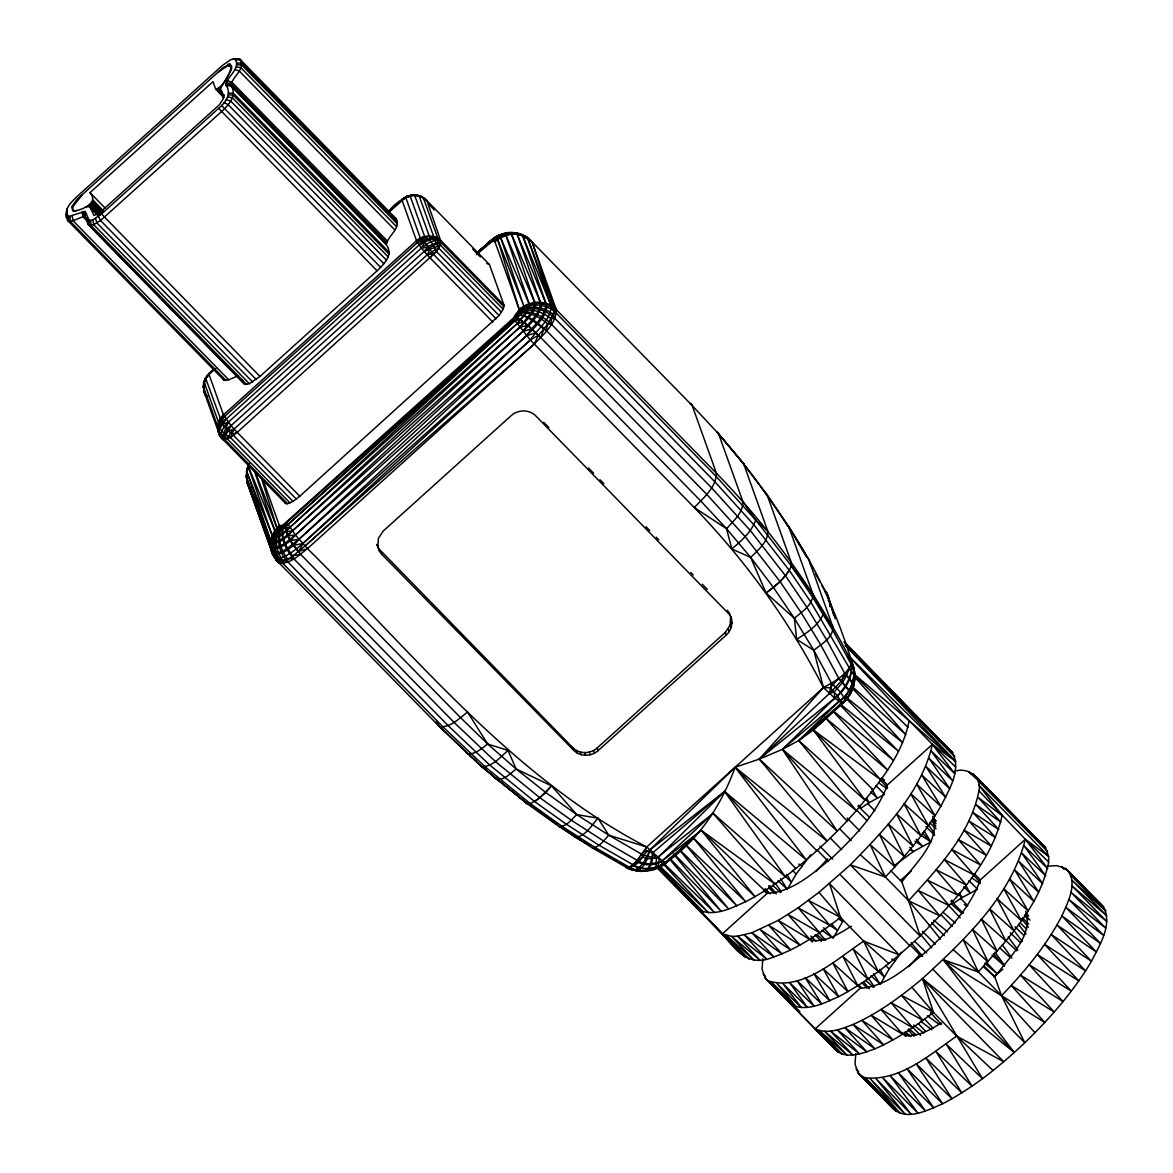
<?xml version="1.0" encoding="UTF-8"?>
<svg xmlns="http://www.w3.org/2000/svg" width="1173" height="1173" viewBox="0 0 1173 1173"><rect width="100%" height="100%" fill="white"/><g stroke="black" fill="none" stroke-linecap="round" stroke-linejoin="round"><path stroke-width="1.5" d="M248.808 463.438L246.594 470.974L247.342 483.115L271.945 551.97L275.934 559.697L439.523 726.732L481.722 766.702L527.058 803.608L559.169 826.554L592.204 847.771L626.895 867.683C636.162 867.947 641.587 857.947 646.704 851.598L649.769 850.029L735.09 767.289L759.327 759.092L782.42 749.356L834.736 698.184C844.956 688.668 853.372 675.868 851.29 661.205C816.159 592.204 770.47 528.7 716.439 473.262L556.369 309.775C543.099 296.183 521.179 302.399 513.598 317.883L282.414 525.548L279.379 525.548L263.016 479.845M87.931 219.424L84.06 216.257L73.034 220.729L68.489 221.374L68.547 216.492C62.726 209.483 71.802 201.961 76.362 197.167L222.43 65.424L231.096 59.471L237.635 58.65L239.541 58.797L396.269 218.896C401.093 228.823 387.486 235.656 386.386 244.79C393.747 254.746 383.85 264.292 377.061 270.802L259.951 376.43L249.365 383.703L244.776 384.363L88.048 224.263L85.38 216.829L84.984 211.448L68.547 216.492M84.925 216.331L84.984 211.448M85.629 212.137L89.119 220.465L89.075 225.348L93.664 224.688L100.526 220.509L221.36 111.787C228.75 105.071 237.855 95.174 230.656 84.896C232.928 76.45 246.667 67.961 239.541 58.797L233.28 58.811M486.751 263.441L489.464 264.57L503.906 304.936L503.144 309.217L499.082 315.508L299.775 496.238L293.001 501.384L287.532 503.701L224.967 439.802L225.949 434.846L231.052 425.594L424.113 251.462L433.585 245.304L441.415 242.855L426.899 200.686C415.433 187.431 396.21 201.404 388.38 211.639M246.638 470.784L247.342 483.115L271.945 551.97L275.934 559.697L279.453 563.26C290.537 564.081 299.32 554.858 307.473 548.597L534.214 344.1C543.319 334.466 556.061 324.027 556.369 309.775L547.336 305.112L541.823 303.616L534.653 302.326L530.387 304.056L526.53 313.044L516.985 323.733L292.282 531.046C287.884 536.222 277.869 546.31 270.963 541.149L246.506 477.734L246.829 469.713L246.506 477.734L270.831 546.633C271.579 570.459 294.643 550.445 302.751 543.583L530.328 339.994C537.425 329.041 551.207 319.848 551.046 305.669L527.835 238.574L525.46 236.242L523.041 235.626L525.768 237.459L524.228 237.562M851.481 664.871L832.947 630.619L812.933 597.673L791.232 565.738L755.691 519.991L716.556 476.868L556.486 313.382L551.046 305.669L547.336 305.112L545.914 303.411L541.823 303.616L540.372 302.267L523.774 305.948L519.712 312.883L514.141 319.115L286.857 522.396L295.391 535.035L307.473 548.597C414.23 654.211 511.047 776.306 646.719 846.979L662.276 860.85L661.807 865.982L666.66 862.243C699.489 838.842 721.6 804.795 735.09 767.289L827.141 841.129L837.229 831.188L782.42 749.356L798.754 740.515L813.329 729.987L841.95 703.052L837.493 695.97L830.323 687.745L823.446 687.583C789.546 621.602 745.867 560.885 694.284 507.572C703.389 497.939 716.131 487.513 716.439 473.262L692.202 405.535L690.311 403.527L718.668 433.981L743.609 463.672L766.981 494.537L788.711 526.516L808.754 559.521L832.991 627.247C832.771 638.024 821.276 644.241 813.798 650.297L823.446 687.583L834.736 698.184L841.95 703.052L843.372 702.847C854.501 692.422 858.299 675.003 851.29 661.205C853.724 675.56 846.276 689.856 834.736 698.184L759.327 759.092L827.141 841.129C802.493 864.369 775.866 886.011 745.691 901.7C731.556 907.961 714.592 917.037 699.123 910.072L657.408 867.829M846.95 696.923L844.897 699.695L849.926 694.665C855.894 684.563 856.261 671.777 851.29 661.205C857.683 675.399 851.173 692.613 839.003 701.469L782.42 749.356L846.979 821.012L837.229 831.188L759.327 759.092L823.446 687.583C833.9 681.821 845.718 675.707 851.217 664.534C854.56 667.144 853.475 671.44 854.047 675.076C853.314 685.369 848.094 696.278 839.003 701.469L798.754 740.515L856.29 810.69L846.979 821.012M67.242 208.574L66.318 217.049L68.489 221.374M491.736 239.776L476.355 253.221L492.191 239.629L476.546 254.541L491.868 241.579L491.912 240.245C497.88 234.761 510.299 229.248 517.352 234.703L545.914 303.411C546.075 316.754 533.055 325.332 526.486 335.713L302.751 543.583C299.526 553.26 286.095 563.524 275.934 559.697M547.336 305.112C545.474 317.751 535.02 327.062 526.486 335.713L298.939 539.287C291.491 544.477 281.931 555.797 272.077 551.75C270.113 543.671 271.388 534.433 276.96 528.041L261.52 478.379M66.318 217.049L66.553 212.372M67.711 215.612L67.477 220.289L224.19 380.389L228.735 379.759L238.559 375.639M88.283 219.571L88.048 224.263L244.776 384.363M823.446 687.583L646.719 846.979L637.13 860.249L638.068 862.243C645.605 866.158 655.091 865.469 662.188 860.923L713.125 813.388L774.913 884.105L701.249 830.264L662.276 860.85C654.255 863.871 644.695 865.527 637.13 860.249L603.684 841.012L571.295 820.22L539.829 797.728L495.373 761.541L454.01 722.377L293.939 558.891C285.875 550.108 278.91 536.75 283.719 524.815C280.186 535.738 285.948 547.292 292.634 555.767L300.611 554.316C293.983 545.225 285.112 535.709 285.244 523.745C284.746 535.621 293.177 545.87 300.611 554.316L460.681 717.788L487.733 744.063L516.149 769.004L545.606 792.361L576.749 814.619L608.787 835.205L643.933 855.498L656.411 858.196L713.125 813.388L785.25 876.686L724.591 791.467L649.769 850.029C645.927 859.193 637.907 877.272 625.561 866.788C634.285 871.774 644.901 872.404 654.49 869.457L655.971 867.096L656.411 858.196L649.769 850.029C647.98 857.551 644.344 869.97 635.121 870.601L633.713 869.692M66.245 215.099L66.494 210.773M530.387 304.056L529.038 303.587L524.991 305.962L522.117 312.678L514.991 320.654L289.746 527.513C285.127 530.709 279.218 537.733 273.104 535.225L274.907 530.797L279.511 525.797M536.09 303.25C534.697 313.235 526.252 320.522 519.639 327.384L295.391 535.035C288.69 539.712 280.068 549.917 271.198 546.266L270.963 541.149L246.594 470.974M541.823 303.616C540.137 315.097 530.636 323.572 522.865 331.431L298.939 539.287C294.452 546.163 272.371 563.905 270.831 546.633L247.342 483.115L247.18 480.05L274.218 556.926L279.453 563.26L279.247 561.075C271.608 550.958 272.077 535.753 280.347 526.149C269.834 535.343 269.643 553.421 279.453 563.26C268.866 553.685 269.834 535.709 279.731 525.988L277.151 528.378L254.629 470.52M247.342 483.115L247.224 479.83M203.574 388.116C201.844 379.583 210.143 373.395 215.803 368.366M203.677 382.354L203.823 391.327L206.932 397.134M851.495 671.704L810.866 602.116L789.253 570.313L753.858 524.771L714.9 481.824L554.829 318.338C545.738 309.129 530.914 305.303 518.95 310.992C529.272 301.402 546.97 303.675 556.486 313.382L553.069 314.291C543.7 306.74 529.448 304.364 518.95 310.992M854.399 679.49L853.328 686.586L849.34 694.739L850.22 693.404L849.149 691.088L838.798 678.361L820.88 645.121L801.262 612.805L779.986 581.5L745.148 536.662L706.791 494.39L546.721 330.903C538.422 323.352 528.451 314.511 516.589 314.76C528.583 315.156 537.337 324.804 546.721 330.903C545.768 322.164 555.518 316.343 553.861 307.546L532.131 242.063C523.246 230.67 503.921 231.345 494.889 241.579L519.14 309.305L524.991 305.962M762.817 958.766L762.083 969.279L765.192 977.959L834.912 1049.161C845.513 1060.26 862.756 1053.266 874.911 1048.809C896.128 1039.689 915.277 1026.492 933.444 1012.372L922.491 978.59C964.529 939.749 1010.935 896.729 1025.334 839.325L978.942 790.851C982.05 776.673 967.358 766.981 954.646 771.248M855.762 1053.706L855.044 1064.219L858.152 1072.899L893.034 1108.529C907.022 1121.535 927.975 1109.951 942.579 1103.764C973.062 1088.06 999.924 1066.198 1024.777 1042.768C1050.011 1018.296 1073.471 991.581 1091.476 961.274C1099.468 945.203 1112.752 925.116 1103.602 907.008L1065.714 868.519L1056.756 865.615L1047.606 866.187M912.242 711.982L844.047 641.807L952.579 752.773C961.596 770.617 948.649 790.455 940.805 806.32C925.6 832.244 906.186 855.44 885.336 876.993L850.366 864.853L818.989 892.33L798.139 907.829L778.271 920.394L751.908 932.74L737.597 936.171L731.629 936.391L722.363 933.811L659.226 867.507M978.942 790.851C970.306 834.59 937.55 868.753 908.576 900.717L920.087 936.054C895.454 959.294 868.826 980.951 838.651 996.625C824.516 1002.886 807.552 1011.962 792.083 1005.012L765.192 977.959L837.962 1052.093M1048.662 862.052C1040.026 905.791 1007.27 939.954 978.297 971.933L943.327 959.793L1014.322 1052.474L922.491 978.59C901.187 996.39 878.548 1013.135 853.079 1024.484C841.393 1028.97 827.493 1034.718 815.323 1028.75L860.308 988.165C886.48 987.006 907.184 966.963 926.538 951.376C948.136 930.878 969.851 908.327 980.335 879.911L1025.334 839.325L1048.647 856.393L1048.662 862.052L1025.334 839.325L1047.665 868.519L1024.161 845.938L1045.656 875.762L1021.976 853.284L1042.636 883.68L1018.809 861.305L1038.662 892.198L1014.689 869.926L1033.765 901.26L1009.63 879.061L1027.973 910.761L1003.707 888.635L1021.36 920.629L996.962 898.547L1013.985 930.746L989.455 908.694L1005.906 941.039L981.273 919.002L997.211 951.391L972.49 929.368L987.974 961.728L963.165 939.676L978.297 971.933L1001.537 995.657L1034.967 1032.724M845.484 699.914L850.498 692.906L853.592 685.428L852.624 683.331L844.751 673.419L826.672 639.886L806.877 607.277L785.426 575.694L750.265 530.46L711.556 487.792L551.486 324.32L547.732 323.909L543.715 329.217L540.826 337.648L527.674 325.097L515.284 316.241L527.557 325.229L540.826 337.648L700.897 501.135L726.542 528.686L750.705 557.439L773.344 587.35L794.385 618.318L813.798 650.297L831.525 683.199L829.428 693.463L759.327 759.092M248.002 466.209L247.591 467.763L249.526 463.335M526.281 236.975L515.68 233.735L504.478 235.289L494.757 241.33L491.868 241.579C493.481 239.307 497.865 234.365 500.622 237.62L523.774 305.948L497.631 239.424L494.009 239.145L490.549 242.327C493.173 238.016 501.37 231.492 505.974 235.494L529.038 303.587L528.568 307.414L525.533 312.898L516.985 323.733L289.746 527.513C286.168 531.75 277.986 539.991 272.356 535.797L246.917 472.25L248.485 464.904L246.799 469.889M246.506 477.734L246.403 474.757M854.853 676.836L853.431 686.205L849.619 694.24M782.42 749.356L856.29 810.69C878.269 783.96 902.448 755.603 909.134 720.662L848.783 656.279M1026.331 828.387L1045.539 847.712L975.819 776.511L1045.539 847.712L1048.647 856.393L978.927 785.177L1002.094 815.587C991.038 864.12 953.634 901.45 920.087 936.054L850.366 864.853C883.914 830.249 921.318 792.919 932.374 744.386L909.134 720.662L853.006 673.17M416.928 195.055L423.394 198.002L437.852 238.324L441.415 242.855L436.532 251.608L237.21 432.338L230.436 437.485L223.193 439.67C215.817 433.424 216.213 421.092 223.471 414.875L416.532 240.729C423.365 234.541 434.772 234.395 441.356 241.052L503.906 304.936M379.422 551.061L378.468 548.392L572.761 747.656C579.227 754.21 590.459 754.063 597.189 747.963L725.31 632.408L730.163 625.033L730.603 616.455C733.477 622.775 731.278 630.473 726.278 635.062L598.142 750.632C591.412 756.732 580.18 756.878 573.714 750.324L381.987 554.521L379.422 551.061L376.944 544.375L377.897 547.043L378.336 538.466L383.175 531.09L511.311 415.535C518.041 409.436 529.272 409.289 535.738 415.843L730.031 615.107L727.363 610.136M853.24 684.592L854.281 679.504M248.002 466.062L272.356 535.797L270.963 541.149L275.127 531.237L279.379 525.548M853.592 685.428L849.736 678.756L844.751 673.419L841.29 681.088L829.428 693.463L834.179 691.997L842.581 682.539L846.627 675.531L848.988 668.698L851.143 671.264M491.912 240.245L489.024 243.398C492.572 236.579 501.589 234.233 508.671 233.09M764.796 890.776L701.249 830.264L664.695 863.915L672.672 856.085M701.249 830.264L755.031 896.671L693.463 838.065L665.238 862.448C655.868 869.046 642.775 870.835 632.76 864.618L599.007 845.22L566.339 824.238L534.58 801.54L489.728 765.045L447.998 725.515L287.928 562.028C278.793 552.718 275.758 537.952 281.256 526.003C271.813 536.325 273.456 553.773 282.986 563.524L443.057 726.996L485.079 766.79L530.225 803.549L562.204 826.393L595.092 847.522L629.08 867.052C643.977 877.023 653.42 868.797 652.701 852.844L724.591 791.467L806.306 859.912L735.09 767.289L816.789 850.733M246.917 472.25L248.471 465.051M293.001 501.384L230.436 437.485L234.087 429.039L427.148 254.908L435.652 249.394L438.907 248.324L501.472 312.209M214.351 368.601L208.911 373.513L209.014 374.495L223.471 414.875L231.052 425.594L224.615 433.79L223.193 439.67L222.635 435.945L228.295 422.236L421.356 248.104C426.767 243.955 434.171 238.119 441.356 241.052M289.995 502.953L227.43 439.054L220.612 433.805L218.119 428.995L218.603 424.025L224.366 416.679L417.441 242.547L421.825 239.204L429.201 235.964L434.934 240.494L438.907 248.324M227.43 439.054L230.48 432.91L234.087 429.039L231.052 425.594L226.096 428.966L222.547 424.435L205.466 377.809L203.603 382.897L205.055 384.407M89.119 220.465L92.887 219.923L101.538 213.97L218.647 108.341C225.773 102.462 232.107 93.473 225.759 84.471C227.679 75.82 241.477 68.093 234.849 58.929M414.582 195.422L412.764 194.791L406.518 196.463L388.483 212.636M918.356 718.228L952.579 752.773L845.366 645.355L955.687 761.453L932.374 744.386L887.389 784.972C876.891 813.388 855.176 835.953 833.578 856.437C814.223 872.038 793.52 892.067 767.362 893.225L722.363 933.811C737.172 952.227 749.547 967.476 773.857 956.904C798.417 948.297 820.03 933.195 840.498 917.433L829.546 883.65L899.251 954.851L863.739 941.171L840.498 917.433L818.989 892.33M854.912 677.525L854.091 669.255C838.754 617.76 817.464 568.494 786.672 524.331C765.456 492.015 742.392 460.886 716.732 431.928L718.668 433.981L742.92 501.692L755.691 519.991C751.526 532.117 741.321 540.885 731.82 548.949L750.705 557.439L766.086 593.054L794.385 618.318L796.643 639.314L813.798 650.297M248.573 466.957L274.907 530.797C279.13 533.92 285.244 527.747 287.913 524.58L514.991 320.654L516.443 316.871L513.598 317.883L514.991 320.654L530.328 339.994L694.284 507.572L726.542 528.686L731.82 548.949M203.779 383.278L205.715 377.838L212.342 370.961M204.043 383.586L206.067 378.424M656.411 858.196L647.1 858.768L642.628 857.17L641.895 854.223L645.238 850.689L646.719 846.979L608.787 835.205L597.951 818.153L576.749 814.619L551.515 785.807L516.149 769.004L508.012 750.412L487.733 744.063L467.543 712.084C459.391 718.331 450.608 727.568 439.523 726.732L436.415 721.336M764.972 492.396L766.981 494.537L791.232 562.263L791.408 565.972C786.291 577.571 775.764 585.43 766.086 593.054L780.162 581.749L789.429 570.562M543.715 329.217L538.422 335.229L534.214 344.1L298.69 551.515L307.473 548.597M786.672 524.331L788.711 526.516L812.962 594.242L823.27 614.212C818.197 625.737 806.848 632.775 796.643 639.314M277.62 528.73L282.678 527.22L282.414 525.548C276.667 536.222 280.318 549.609 287.429 558.7L287.928 562.028L282.854 560.503C275.406 550.811 273.998 536.208 281.256 526.003M503.144 309.217L440.579 245.333L429.992 249.16L427.148 254.908L492.836 322.106M692.202 405.535L530.24 240.054C520.46 229.996 502.059 229.937 493.012 241.125L494.009 239.145M833.842 937.051L842.757 921.348L840.117 916.568M223.193 439.67C214.527 433.204 219.439 423.585 224.366 416.679L220.509 419.172L218.53 422.353C218.53 429.377 224.571 434.684 230.436 437.485M788.153 887.917L796.13 874.09L810.66 854.868M871.026 975.701L880.337 984.323L889.09 969.03L901.524 952.256M430.271 258.207L432.778 253.603L436.532 251.608L499.082 315.508M282.678 527.22L285.142 525.504L286.857 522.396M416.107 195.129L419.26 196.228L433.702 236.594L437.852 238.324L433.042 238.442L424.685 242.122L421.356 248.104L427.148 254.908L432.778 253.603L496.135 318.88M278.851 528.832L280.347 526.149M849.926 694.665L850.498 692.906L849.149 690.135L838.798 678.361L830.323 687.745M661.953 865.894C652.437 873.724 661.983 861.73 658.009 857.58L724.591 791.467L795.749 868.592M841.598 680.633L848.988 668.698M440.579 245.333L434.919 237.386L428.556 238.911L419.084 245.054L226.022 419.201C223.544 424.054 217.225 429.142 219.644 435.154L203.633 390.697L204.087 381.987L218.53 422.353M280.582 528.305L282.414 525.548M220.509 419.172L223.471 414.875M845.425 699.826L843.372 702.847L813.329 729.987L865.087 800.338L798.754 740.515L845.425 699.826L840.455 692.085L831.525 683.199M491.868 241.579L495.211 237.606L498.73 235.48M490.182 242.298L491.956 239.805L476.956 252.825M271.535 540.68C279.159 543.803 286.535 535.064 292.282 531.046L519.639 327.384L530.284 313.953L534.082 307.121L534.653 302.326L511.633 234.497L510.255 233.016L506.575 233.002M271.198 546.266C276.916 553.172 291.095 540.914 295.391 535.035L522.865 331.431C528.73 322.018 540.504 314.32 540.372 302.267L517.352 234.703L521.179 234.776L532.131 242.063L556.369 309.775M515.753 233.002L504.845 234.277L493.921 240.993L495.724 238.632M597.951 818.153C591.661 825.264 585.796 836.173 575.474 837.317L560.225 826.628M436.532 251.608L431.165 241.726L424.626 236.477L420.872 238.471L417.441 242.547L421.356 248.104C428.556 248.133 434.113 241.521 441.415 242.855L503.965 306.74M493.012 241.125L500.534 234.82L506.135 233.163M930.189 926.127L908.576 900.717L901.876 881.993C914.632 863.944 941.391 840.616 932.711 816.393M412.764 194.791L405.843 197.738L420.301 238.104L428.233 246.653L424.113 251.462L429.992 249.16L432.778 253.603M433.702 236.594L423.116 240.421L419.084 245.054L424.685 242.122M608.787 835.205C604.08 840 599.594 847.449 592.204 847.771M815.822 871.7L827.595 858.841M908.782 966.64L920.541 953.781M873.269 790.03L813.329 729.987L817.962 724.929M1068.779 871.451L1105.699 910.922L1071.873 880.117L1106.74 915.776L1071.902 885.776L1106.755 921.509L1070.905 892.257L1105.714 928.078L1068.896 899.486L1103.646 935.409L1065.876 907.403L1100.553 943.429L1061.902 915.937L1096.491 952.08L1057.005 924.998L1091.476 961.274L1051.213 934.5L1085.553 970.892L1044.6 944.353L1078.808 980.892L1037.225 954.485L1071.286 991.126L1029.146 964.763L1063.046 1001.537L1020.451 975.13L1054.19 1012.006L1011.214 985.452L1044.806 1022.431L943.327 959.793L1024.777 1042.768L1001.537 995.657C1024.674 971.611 1046.389 945.643 1061.902 915.937C1067.958 902.066 1079.116 881.378 1065.714 868.519L1103.602 907.008L1081.11 885.322M726.542 528.686C733.316 521.003 743.169 512.806 742.92 501.692M576.749 814.619C571.706 819.311 566.72 826.54 559.169 826.554M493.921 240.993L498.892 236.55L503.657 234.057L507.66 232.928L511.633 234.497L540.372 302.267M205.715 377.838L209.014 374.495M496.956 238.72L494.537 241.139C501.223 234.277 514.903 229.468 522.821 236.096L551.046 305.669M625.561 866.788L637.716 870.586L646.47 871.04L650.355 864.824L652.701 852.844L645.238 850.689M82.242 194.835L73.151 206.184L72.477 209.967L74.837 210.964L77.007 210.319M508.012 750.412C500.475 757.01 492.587 766.878 481.722 766.702L437.632 724.723M750.705 557.439C757.699 550.152 767.992 542.425 767.86 531.384L743.609 463.672L718.668 433.981M487.411 244.746L487.206 243.427L490.153 240.846M305.112 546.149L530.328 339.994L538.422 335.229M514.141 319.115L287.913 524.58L285.142 525.504M85.189 207.064L89.735 206.433L93.884 215.451L99.089 213.251L219.512 104.632L223.369 98.649L220.612 88.4L231.345 69.779L231.711 67.682L230.099 63.943L223.193 67.55L77.125 199.293L71.641 206.859L73.298 211.477C80.658 209.908 99.602 204.146 89.998 192.636L213.002 81.685L215.656 89.104L223.31 96.919M389.099 211.536L391.811 209.087M394.524 206.624L402.691 199.278L402.075 200.363L416.532 240.729L417.441 242.547L423.116 240.421M900.981 879.999L911.465 870.821M993.59 976.918L1002.856 969.294M516.149 769.004C510.475 773.432 504.522 780.089 496.707 779.517L489.552 772.919M218.163 72.227L226.77 66.318L230.509 65.776L231.345 66.641C229.336 75.013 224.16 85.673 215.891 89.353M402.075 200.363L406.078 197.123M794.385 618.318C801.731 611.851 812.845 605.107 812.962 594.242L791.408 565.972M494.889 241.579L497.631 239.424L519.14 309.305M836.276 708.419L845.513 700.472L841.95 703.052M893.987 865.879L913.312 851.627L930.863 841.877L924.163 830.983M487.733 744.063C481.736 748.33 475.344 754.664 467.411 753.814L465.564 751.849M888.709 963.532L863.739 941.171C837.053 958.576 802.64 991.64 768.242 980.892M272.356 535.797L273.104 535.225M519.199 309.657L521.97 307.634L519.199 310.068L521.912 308.396M534.829 801.716L545.841 792.537L551.515 785.807L539.829 797.728L530.475 803.725L527.307 803.784L519.976 797.479M664.197 863.225L666.66 862.243L665.238 862.448C656.513 869.472 643.669 871.07 633.655 865.909L632.76 864.618L637.13 860.249L642.628 857.17M403.82 198.472L407.236 196.067L409.406 196.712M221.418 422.339L226.022 419.201C219.952 423.776 215.465 432.866 222.254 438.673L285.757 503.569L287.532 503.701M518.407 312.121C529.272 307.062 542.19 311.519 550.973 318.719L551.486 324.32C542.952 315.698 530.621 310.185 518.407 312.121L521.325 310.127M492.88 238.925L496.179 236.887M851.437 926.186C839.472 933.268 825.909 942.989 811.291 940.028M487.206 243.427L489.449 241.946M690.545 839.971L693.463 838.065L745.691 901.7L684.724 843.783L736.879 905.82L679.724 849.736M403.952 198.457L407.749 196.023M407.236 196.067L401.972 199.381L406.518 196.463L413.292 194.85M941.596 1022.988C930.35 1029.205 917.726 1037.929 904.251 1034.967M654.49 869.457L657.305 868.372M404.069 198.486L408.204 196.111M416.532 240.729L420.872 238.471M520.167 312.209L517.601 313.426C528.598 310.742 539.536 317.121 547.732 323.909M497.44 239.072L510.02 233.911M498.906 235.406L499.771 235.011M638.068 862.243L629.08 867.052L626.338 867.375M494.947 237.532L498.144 236.697M226.096 428.966L232.415 434.318L237.21 432.338L299.775 496.238M222.547 424.435L228.295 422.236L224.131 426.693L220.612 433.805L220.583 436.019L224.967 439.802M652.217 869.56L655.15 868.445M228.295 431.078L234.087 429.039L237.21 432.338M249.38 488.173L250.993 487.66M526.486 335.713L535.914 332.809M522.865 331.431L531.706 328.88M519.639 327.384L527.557 325.229M516.985 323.733L523.671 321.988M514.991 320.654L520.226 319.349M633.655 865.909L629.08 867.052L629.754 867.756M500.534 234.82L504.478 235.289M514.815 234.013L521.545 234.453M631.294 869.09L632.921 868.753M650.546 869.897L643.757 871.216M293.719 545.24L302.751 543.583M290.64 540.518L298.939 539.287M288.162 535.841L295.391 535.035M550.973 318.719L554.829 318.338L553.069 314.291M286.359 531.457L292.282 531.046M499.625 236.213L498.848 236.272L503.085 234.043L508.583 234.028M411.005 195.363L420.843 196.287L425.96 199.674L489.464 264.57M481.722 766.702L527.058 803.608L530.225 803.549M285.347 527.557L289.746 527.513M235.685 59.823L240.568 59.882M236.843 63.063L241.726 63.122L397.427 222.137M225.803 85.717L230.685 85.776L386.386 244.79M228.456 93.151L233.354 93.21L389.055 252.224M287.429 558.7L293.939 558.891L292.634 555.767M412.075 194.865L417.544 195.129L420.095 196.844M635.429 869.823L640.575 870.175M424.186 199.542L425.96 199.674L420.169 196.199M236.902 64.647L241.799 65.058L397.5 224.072M225.759 84.471L230.656 84.896L386.357 243.911M228.515 94.749L233.412 95.16L389.113 254.174M511.648 232.679L512.762 232.767M512.924 232.591L515.68 233.735M236.169 66.817L240.905 67.726L396.606 226.741M226.316 82.784L231.066 83.679L386.767 242.694M227.782 96.934L232.503 97.843L388.204 256.858M514.082 233.046L519.228 233.867L518.129 233.5M234.717 69.456L239.131 70.937L394.832 229.952M227.459 80.732L231.873 82.227L387.574 241.242M226.301 99.588L230.7 101.083L386.401 260.098M487.851 243.016L489.288 243.529M419.26 196.228L424.861 198.589L426.899 200.686L423.394 197.958M207.738 396.503L205.187 394.773L203.633 390.697L205.187 394.773M946.846 748.55L949.529 749.84M1039.806 843.475L1042.489 844.78M519.947 233.852L521.179 234.776M524.961 235.993L528.231 238.09M840.498 917.433L808.49 900.409L830.015 925.424L798.139 907.829L819.692 932.726L788.036 914.515L812.112 941.963M993.062 1070.509L956.684 1036.111L933.444 1012.372L901.45 995.349L922.975 1020.349L891.099 1002.768L912.653 1027.665L880.996 1009.454L902.594 1034.219L871.231 1015.334L892.888 1039.967L861.891 1020.363L883.636 1044.835L853.079 1024.484L874.911 1048.809L844.868 1027.68L866.818 1051.844L837.331 1029.894L859.398 1053.897L830.557 1031.111L852.742 1054.952L824.59 1031.331L846.921 1054.996L819.487 1030.539L841.979 1054.043L815.323 1028.75L834.912 1049.161L832.845 1045.275M665.238 862.448L662.276 860.85L662.628 863.915M798.725 864.076L801.936 865.821M891.685 959.015L894.896 960.76M224.19 102.506L228.119 104.646L383.82 263.661M838.05 918.738L842.757 921.348L839.062 917.623M575.474 837.317L590.532 845.938L586.016 843.035M595.195 848.607L598.303 850.396M601.412 852.185L610.722 857.536M613.831 859.325L616.939 861.114M620.048 862.888L624.71 865.571M828.197 600.253L829.839 601.544L835.235 618.714M809.634 939.28L778.271 920.394L799.942 945.027L768.931 925.424L790.69 949.91L760.119 929.559L781.966 953.884L751.908 932.74L773.857 956.904L744.371 934.954L766.438 958.957L737.597 936.171L759.796 960.013L731.629 936.391L753.96 960.057L726.542 935.599L749.019 959.103L722.363 933.811L745.002 957.153M827.581 597.731L828.798 598.479L833.798 615.385M825.264 591.793L827.053 593.479L828.798 598.479L830 606.441M964.206 904.398L967.212 906.318M828.417 924.515L837.302 930.218L831.305 923.767M560.459 826.628L566.471 830.484M569.477 832.419L575.488 836.276M580.005 839.179L583.01 841.1M232.415 434.318L296.329 499.097M914.911 841.188L922.418 846.114L916.289 839.34M279.247 561.075L282.986 563.524L282.854 560.503M920.189 834.824L930.863 841.877L922.374 833.094M910.38 849.663L913.312 851.627L909.823 847.419M878.416 782.684L887.052 788.696M971.376 877.624L979.998 883.636M557.454 824.692L525.548 801.892L527.058 803.608M274.145 556.867L251.154 490.988L253.089 496.12M821.906 930.174L831.745 937.388M813.329 729.987L880.762 779.869L824.912 717.333L887.506 769.957L833.109 711.395M927.579 1015.759L939.074 1024.381M1002.094 815.587L977.945 797.317L1000.921 822.2L975.936 804.561L998.751 829.546L972.93 812.464L995.569 837.566L968.957 820.997L991.449 846.188L964.045 830.059L986.39 855.337L958.268 839.56L980.467 864.897L951.64 849.413L973.722 874.809L944.265 859.545L966.215 884.97L936.186 869.823L958.033 895.278L927.491 880.19L949.25 905.629L918.268 890.512L939.94 915.952L908.576 900.717L885.336 876.993L860.469 854.926M920.512 1021.096L931.802 1029.777M881.612 777.875L884.471 780.118M494.889 777.596L517.19 795.265M857.932 806.056L869.31 817.038M950.892 900.996L963.488 913.224M913.708 1025.07L923.738 1033.061M845.821 696.967L902.624 742.641L852.053 687.847M841.305 704.914L898.489 751.263L846.481 698.8M833.431 711.029L893.43 760.397L839.487 704.313M816.951 934.69L823.666 940.218M908.943 1028.897L915.922 1034.689M221.58 105.497L380.639 267.312M933.679 920.175L947.491 931.831M984.777 963.297L997.211 973.795L985.965 961.948M865.102 799.165L869.134 802.684L884.589 794.312L875.952 785.602M958.062 894.105L962.095 897.624L977.534 889.251L968.913 880.542M905.483 1031.771L910.908 1036.521M909.134 720.662L955.687 761.453L848.988 656.191M943.077 912.242L955.321 922.975M992.065 955.145L1004.323 965.863M469.567 755.368L476.223 761.218M481.56 765.896L485.563 769.4M527.733 237.84L530.24 240.054M821.643 585.048L826.496 592.57L828.798 598.479M984.103 967.402L994.821 976.933L1001.537 995.657M953.429 949.851L978.297 971.933M852.815 687.129L905.791 734.606L854.516 676.792M951.303 903.87L962.095 913.591M772.64 885.351L780.617 892.536M865.601 980.276L873.577 987.475M999.455 947.637L1010.041 957.373M778.066 880.762L787.391 889.398L780.456 878.753M902.022 1032.387L905.967 1036.038M755.691 519.991L767.86 531.384M1005.012 939.793L1016.83 950.863M870.703 791.922L877.125 797.992L871.803 788.886M963.663 886.861L970.086 892.932L965.643 885.336M976.361 778.857L968.751 771.629L971.244 774.239M986.522 788.491L995.408 796.922L972.769 773.579M205.084 392.764L203.735 389.333M1010.232 932.814L1020.642 942.74M660.047 866.392L708.389 912.653L663.244 864.002M914.911 941.655L926.699 952.96M932.168 819.898L936.069 823.681M929.588 822.64L936.025 828.842M1064.292 869.061L1061.697 866.568L1064.19 869.105M873.885 1088.119L858.152 1072.899L896.128 1111.476L865.219 1077.782L861.202 1075.832L893.034 1108.529L891.641 1105.919M879.134 1093.192L884.383 1098.265M853.827 674.724L907.961 727.26M663.903 863.46L714.357 912.433L669.211 858.68M955.702 767.113L932.374 744.386L954.705 773.594L931.201 750.999L952.696 780.822L929.031 758.345L949.69 788.74L925.864 766.365L945.717 797.259L921.729 774.986L940.805 806.32L916.67 784.136L935.028 815.822L910.747 793.696L928.415 825.689L904.002 803.608L921.025 835.806L896.509 813.769L912.946 846.1L888.313 824.062L904.251 856.451L879.53 834.428L895.028 866.788L870.219 844.751L885.336 876.993M1014.953 926.758L1023.985 935.526M784.678 875.615L791.247 882.008L786.907 874.413M877.639 970.555L884.207 976.933L879.867 969.353M872.653 672.73L880.424 680.369M885.615 685.457L895.981 695.633M898.562 698.17L908.884 708.507M925.908 826.598L934.69 835.264M1020.334 922.99L1026.727 929.295M922.389 931.347L935.306 944.133M1022.401 917.77L1028.75 924.104M1023.765 825.807L1018.648 820.66L1022.138 824.575M224.087 95.292L217.679 88.811L224.043 95.321M675.12 855L728.668 909.002L679.475 850M911.45 711.102L952.579 752.773L925.688 725.72L939.676 741.38M222.064 94.383L216.932 89.192L222.034 94.397M1024.894 914.911L1029.938 920.013M89.075 204.982L98.4 215.333M845.322 645.355L954.646 756.658M768.931 887.814L774.033 893.005M765.925 890.263L768.476 892.873M99.661 212.592L90.732 203.486L100.922 213.941M100.174 214.718L89.91 204.278L100.057 214.703M656.396 866.964L741.952 954.221L737.348 947.725M429.289 204.762L434.406 209.982M472.704 249.101L480.358 256.916M977.871 780.397L1047.592 851.598M1070.832 875.322L1105.699 910.922M244.013 65.16L249.116 70.38M258.045 79.5L260.597 82.11M301.446 123.825L306.549 129.03M360.155 183.78L363.982 187.695M229.219 63.885L231.77 66.48M228.002 64.251L230.553 66.846M933.517 818.314L936.054 820.909M218.501 88.239L222.327 92.139M543.729 422.309L548.847 427.529M588.465 467.998L593.582 473.218M599.975 479.742L603.816 483.657M645.986 526.736L649.827 530.651M656.22 537.19L658.771 539.8M690.721 572.424L693.272 575.034M702.231 584.183L707.334 589.403M881.26 778.725L887.389 784.972M974.22 873.665L980.335 879.911M377.061 270.802L218.647 108.341M867.492 803.3L874.823 810.792M960.452 898.239L967.784 905.732M856.862 810.352L867.008 820.719M847.082 817.977L859.765 830.924M890.864 870.747L901.876 881.993M983.824 965.687L994.821 976.933C1007.592 958.884 1034.351 935.555 1025.657 911.333M839.824 828.988L851.231 840.645M931.582 922.696L944.294 935.673M830.264 838.021L841.671 849.677M819.868 846.173L832.537 859.12M817.126 849.985L828.123 861.231M910.072 944.925L921.084 956.171M840.029 874.471L909.749 945.673M932.99 969.397L1014.322 1052.474M89.998 192.636L105.291 208.251M815.088 934.896L821.423 941.362M861.979 982.783L867.052 987.974M810.807 936.083L815.88 941.259M858.973 985.276L861.51 987.871M101.655 213.061L91.465 202.65L101.596 213.134M763.682 889.486L767.362 893.225M856.642 984.411L860.308 988.165M259.951 376.43L101.538 213.97M810.235 938.899L812.772 941.494M903.137 1033.765L905.615 1036.316M256.227 379.524L100.526 220.509L98.488 216.506M252.62 382.002L96.919 222.987L95.541 218.53M249.365 383.703L93.664 224.688L92.887 219.923M87.887 220.172L84.06 216.257L83.767 211.36M87.96 221.829L82.858 216.624L82.081 211.858M246.682 384.509L90.981 225.495L90.688 220.583M228.735 379.759L73.034 220.729L72.257 215.964M226.081 380.536L70.38 221.521L70.087 216.609M659.343 866.876L703.301 911.861M763.124 974.074L765.661 976.669M782.142 993.502L785.954 997.387M794.825 1006.449L799.898 1011.625M856.085 1069.014L858.577 1071.565M904.926 1032.225L908.65 1036.052M681.22 890.234L685.047 894.163M669.695 858.255L721.131 911.216L673.493 854.047M699.123 910.072L741.952 954.221L706.395 917.242M907.873 1029.747L914.075 1036.155M885.439 965.247L889.09 969.03M792.479 870.307L796.13 874.09M667.026 876.304L672.1 881.583M675.912 885.542L687.349 897.433M696.234 906.685L702.583 913.283M911.949 1026.419L920.614 1035.451M940.966 914.603L952.212 926.435M532.131 242.063L527.835 238.574L553.861 307.546M973.004 874.677L980.54 882.653M880.058 779.737L887.594 787.713M918.356 1023.662L925.746 1031.478M395.242 217.811L396.269 218.896M284.804 502.557L285.757 503.569M741.644 461.576L743.609 463.672M763.652 890.292L766.086 892.902M223.178 379.304L224.19 380.389M924.559 1019.029L933.121 1028.208M765.133 888.577L770.104 893.899M947.901 904.588L960.188 917.873M993.384 953.766L1004.44 965.731M824.971 591.207L827.053 593.479L829.839 601.544M930.512 1012.592L941.42 1024.484M1026.272 913.386L1028.662 916.069M933.371 818.505L935.805 821.217M1025.642 828.49L1032.636 836.305M792.083 1005.012L772.259 982.842L796.247 1006.801L777.2 983.795L801.35 1007.592L783.036 983.751L807.317 1007.372L789.678 982.695L814.091 1006.155L797.097 980.643L821.628 1003.941L805.206 977.608L829.839 1000.76L813.915 973.634L838.651 996.625L823.182 968.751L847.991 991.596L832.874 963.018L857.756 985.716L842.932 956.45L867.859 979.03L853.255 949.148L878.21 971.611L863.739 941.171M823.666 927.77L833.153 938.415M768.594 885.908L774.576 892.653M818.519 932.124L825.645 940.306M911.949 987.27L933.444 1012.372M910.996 942.652L922.711 956.406M1024.454 915.453L1027.959 919.588M920.028 933.752L931.685 947.799M1021.551 918.796L1028.428 927.3M931.347 820.645L935.907 826.276M863.665 981.889L869.237 988.766M769.591 885.571L776.277 893.826M929.119 924.998L940.541 939.192M1018.413 924.339L1026.008 934.104M1013.648 930.072L1022.24 941.464M823.27 614.212L832.991 627.247M1008.237 936.948L1017.827 949.983M868.035 978.047L874.384 986.728M775.089 883.122L781.438 891.788M851.51 671.528L854.032 675.281M1002.329 944.866L1011.888 958.077M995.027 952.212L1004.616 965.57M927.946 824.267L934.251 833.094M428.233 246.653L429.992 249.16M873.416 973.693L880.337 984.323M951.802 900.131L953.693 903.225L962.095 897.624L959.353 892.99M858.841 805.191L860.747 808.3L869.134 802.684L866.392 798.051M806.687 557.292L788.711 526.516M810.015 563.465L811.672 566.544M815.822 574.257L819.986 581.955M854.047 675.076L854.853 677.041M505.974 235.494L534.653 302.326M500.622 237.62L529.038 303.587M848.431 656.015L854.091 669.255L851.29 661.205M729.078 612.438L731.556 619.124M730.97 620.752L731.923 623.42M730.163 625.033L731.116 627.702M728.242 629.007L729.195 631.675M725.31 632.408L726.278 635.062M414.743 195.598L429.201 235.964M410.169 196.111L424.626 236.477M597.189 747.963L598.142 750.632M593.479 750.559L594.432 753.227M589.227 752.157L590.18 754.825M584.726 752.67L585.679 755.339M580.283 752.04L581.236 754.708M576.192 750.339L577.16 753.007M572.761 747.656L573.714 750.324M381.034 551.853L381.987 554.521M242.679 380.301L243.749 383.278M217.723 426.708L203.266 386.342L203.325 387.706M522.821 236.096L545.914 303.411M254.292 470.666L274.907 530.797M837.493 695.97L839.003 701.469M246.477 475.871L246.975 478.511M246.433 476.077L246.931 478.731M834.179 691.997L834.736 698.184M829.956 603.245L830.161 606.661M791.232 562.263L791.232 565.738M208.911 373.513L205.774 378.205L208.911 373.513M956.684 1036.111C929.749 1054.718 900.16 1081.345 865.219 1077.782L900.219 1113.426L870.161 1078.735L905.248 1114.35L875.982 1078.676L911.172 1114.247L882.639 1077.62L917.931 1113.133L890.043 1075.582L925.468 1110.992L898.151 1072.547L933.708 1107.855L906.876 1068.574L942.579 1103.764L916.128 1063.691L951.977 1098.734L925.834 1057.943L961.816 1092.84L935.893 1051.389L972.021 1086.125L946.215 1044.087L982.461 1078.661L922.491 978.59L1003.721 1061.741L956.684 1036.111M224.014 97.183L216.331 89.383L223.97 97.183M97.212 214.674L88.254 205.539L97.198 214.718M102.843 210.451L92.652 200.04L102.843 210.495M102.857 210.905L92.667 200.495L102.843 210.949M102.652 211.507L92.462 201.096L102.623 211.58M102.242 212.24L92.051 201.844L102.198 212.313"/></g></svg>
